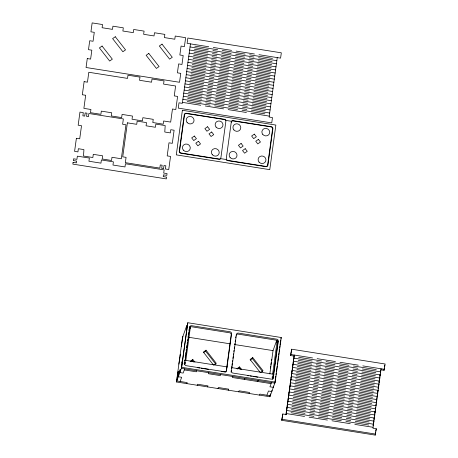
<?xml version="1.0" encoding="UTF-8"?>
<svg xmlns="http://www.w3.org/2000/svg" width="458" height="458" viewBox="0 0 458 458"><rect width="100%" height="100%" fill="white"/><g stroke="black" fill="none" stroke-linecap="round" stroke-linejoin="round"><path stroke-width="0.69" d="M190.465 43.871L182.336 103.331L178.998 102.804L178.271 108.111L271.743 122.899L272.47 117.586L269.132 117.059L277.256 57.599M275.292 379.596L274.811 383.134L181.339 368.352L187.803 322.735L281.275 337.517L275.178 382.115L269.905 396.754L176.433 381.972L182.53 337.38L186.818 325.461L186.383 328.644L186.996 326.943M182.897 336.355L181.311 346.3M176.433 381.972L181.706 367.333L187.803 322.735M184.385 364.156L184.62 362.438M184.774 361.299L184.929 360.154M185.244 357.87L185.553 355.58M185.713 354.44L186.022 352.15M186.183 351.011L186.417 349.294M186.646 347.582L186.961 345.292M187.116 344.153L187.351 342.435M187.585 340.723L187.74 339.578M188.055 337.294L188.209 336.149M188.444 334.437L188.679 332.72M188.994 330.436L189.148 329.291M189.812 328.535L190.07 326.623M185.593 362.158L185.353 363.927L184.019 363.715M185.839 360.383L190.333 327.47L189.927 328.604M231.044 372.119L231.279 370.402M231.513 368.69L231.822 366.4M231.977 365.261L232.212 363.543M232.446 361.831L232.607 360.686M232.916 358.402L233.151 356.685M233.385 354.973L233.54 353.828M233.855 351.544L234.009 350.399M234.244 348.687L234.479 346.969M234.794 344.685L234.948 343.54M235.183 341.828L235.418 340.111M235.727 337.827L235.887 336.682M270.415 368.1L270.695 366.039M270.878 364.671L271.165 362.61M269.842 373.94L273.031 350.61L276.724 340.357M276.867 340.351L276.517 342.899L277.13 341.199L278.464 341.41M272.63 374.112L277.13 341.199M269.905 396.754L270.186 394.699M270.535 393.823L270.272 395.735L259.886 394.092L259.52 395.117M271.96 390.262L271.789 391.533L268.445 391.006L266.934 395.208M273.472 386.06L273.3 387.336L269.962 386.81L271.474 382.607M275.487 378.182L275.779 376.058M275.974 374.638L276.163 373.224M276.357 371.81L277.13 366.148M277.313 364.837L277.6 362.736M277.788 361.333L278.487 356.238M278.653 355.03L278.968 352.694M279.128 351.532L279.414 349.431M279.609 348.028L279.895 345.927M280.033 344.908L280.325 342.784M280.519 341.37L280.714 339.956M381.085 368.782L372.961 428.241L376.299 428.768L375.205 435.1L281.733 420.318L282.826 413.986L286.164 414.513L294.288 355.053L285.889 414.828M293.921 356.078L290.584 355.545L291.677 349.219L385.149 364.001L384.056 370.333L380.718 369.801M281.733 420.318L282.826 413.986M290.584 355.545L291.677 349.219M373.075 425.722L373.751 420.77M373.946 419.351L374.238 417.227M374.426 415.812L374.718 413.689M374.913 412.274L375.108 410.86M375.302 409.441L375.589 407.317M375.783 405.903L376.075 403.779M376.27 402.364L376.556 400.24M376.751 398.826L376.945 397.407M377.14 395.993L377.426 393.869M377.621 392.454L377.913 390.33M378.108 388.916L378.297 387.497M378.491 386.083L378.783 383.959M378.978 382.545L379.264 380.421M379.459 379.006L379.751 376.882M379.945 375.463L380.14 374.049M380.329 372.635L380.621 370.511M375.205 435.1L375.566 432.444M375.749 431.121L376.299 428.768M384.056 370.333L384.331 368.341M384.508 367.013L384.783 365.02M180.091 355.213L180.458 354.194L178.872 364.133M177.652 373.052L178.019 372.033L176.799 380.953L187.185 382.596L186.818 383.615M177.962 372.457L178.328 371.438L177.235 377.764M182.496 359.856L181.889 362.65L182.255 361.625M182.015 363.394L181.402 366.188L181.774 365.169M180.137 381.48L181.654 377.278L178.311 376.751L178.746 373.568L180.263 369.366L179.828 372.554L183.166 373.081L184.677 368.879M190.849 361.648L192.446 360.52L192.818 359.496L194.953 362.232M196.694 370.78L196.327 371.804L184.311 369.904M203.524 352.723L205.653 351.217L206.026 350.198L216.285 363.326L213.617 365.203M197.203 385.258L197.575 384.239L207.961 385.882L207.589 386.901M208.711 372.68L208.344 373.705L220.361 375.606L220.727 374.581M217.979 388.544L218.346 387.52L228.731 389.163L228.365 390.187M232.75 376.482L232.378 377.507L271.102 383.627M237.582 369.039L239.185 367.911L239.551 366.887L241.692 369.623M238.75 391.83L239.116 390.806L249.501 392.449L249.135 393.474M244.4 379.407L244.767 378.382M250.257 360.114L252.392 358.608L252.759 357.589L263.024 370.717L260.356 372.594L250.091 359.467L252.759 357.589M257.751 381.52L258.117 380.495M271.445 360.555L271.812 359.53M280.903 338.542L281.275 337.517M293.504 359.152L293.87 358.133L312.144 361.024M293.08 362.232L293.446 361.213L311.721 364.104M292.662 365.312L293.028 364.293L311.303 367.179M292.238 368.392L292.605 367.373L310.879 370.259M291.82 371.472L292.187 370.448L310.461 373.339M291.397 374.552L291.763 373.528L310.037 376.419M290.973 377.632L291.345 376.608L309.614 379.499M290.555 380.707L290.922 379.688L309.196 382.579M290.132 383.787L290.504 382.768L308.772 385.659M289.714 386.867L290.08 385.848L308.354 388.733M289.29 389.947L289.662 388.922L307.931 391.813M288.872 393.027L289.238 392.002L307.513 394.893M288.448 396.107L288.821 395.082L307.089 397.973M288.03 399.181L288.397 398.162L306.671 401.053M287.607 402.261L287.979 401.242L306.247 404.133M287.189 405.341L287.555 404.322L305.83 407.214M286.765 408.421L287.137 407.402L305.406 410.288M286.347 411.502L286.714 410.477L304.988 413.368M285.924 414.582L286.296 413.557L304.564 416.448M380.295 372.881L380.667 371.862L362.392 368.971M379.877 375.961L380.243 374.942L361.969 372.051M379.453 379.041L379.825 378.016L361.551 375.131M379.035 382.121L379.401 381.096L361.127 378.205M378.611 385.201L378.984 384.176L360.709 381.285M378.194 388.275L378.56 387.256L360.286 384.365M377.77 391.355L378.142 390.336L359.868 387.445M377.352 394.435L377.718 393.416L359.444 390.525M375.245 409.83L375.617 408.811L357.343 405.92M374.827 412.91L375.194 411.891L356.919 409M374.404 415.99L374.776 414.971L356.501 412.08M373.986 419.07L374.352 418.051L356.078 415.16M373.562 422.15L373.928 421.125L355.66 418.24M373.144 425.23L373.51 424.205L355.236 421.314M190.144 361.373L192.818 359.496M206.026 350.198L203.358 352.076L213.193 364.654M236.883 368.764L239.551 366.887M208.734 46.762L187.122 43.344L187.849 38.037L281.321 52.819L280.594 58.126L258.988 54.708M213.302 47.483L231.576 50.374M236.145 51.096L254.419 53.987M194.822 46.132L217.659 49.745M222.227 50.472L245.07 54.084M249.639 54.805L272.481 58.418M190.041 46.951L208.316 49.842M212.884 50.563L231.153 53.454M235.721 54.176L253.995 57.067M258.564 57.788L276.838 60.679M194.398 49.212L217.241 52.825M221.809 53.546L244.652 57.158M249.215 57.885L272.058 61.498M189.623 50.031L207.892 52.922M212.46 53.643L230.735 56.534M235.303 57.256L253.577 60.147M258.146 60.868L276.414 63.759M193.98 52.292L216.817 55.905M221.386 56.626L244.229 60.238M248.797 60.96L271.64 64.572M189.2 53.111L207.474 56.002M212.043 56.723L230.311 59.614M234.88 60.336L253.154 63.227M257.722 63.948L275.997 66.839M193.557 55.372L216.399 58.985M220.968 59.706L243.811 63.319M248.373 64.04L271.216 67.652M188.776 56.191L207.05 59.076M211.619 59.803L229.893 62.689M234.462 63.416L252.736 66.301M257.304 67.028L275.573 69.914M193.139 58.452L215.976 62.065M220.544 62.786L243.387 66.399M247.955 67.12L270.798 70.732M188.358 59.271L206.632 62.156M211.201 62.883L229.469 65.769M234.038 66.496L252.312 69.381M256.881 70.108L275.155 72.994M192.715 61.532L215.558 65.145M220.126 65.866L242.963 69.479M247.532 70.2L270.375 73.812M187.935 62.345L206.209 65.236M210.777 65.958L229.052 68.849M233.62 69.57L251.894 72.461M256.463 73.183L274.731 76.074M192.297 64.612L215.134 68.219M219.703 68.946L242.545 72.559M247.114 73.28L269.957 76.892M187.517 65.425L205.791 68.316M210.359 69.038L228.628 71.929M233.196 72.65L251.471 75.541M256.039 76.263L274.313 79.154M191.873 67.687L214.716 71.299M219.285 72.026L242.122 75.639M246.69 76.36L269.533 79.973M187.093 68.505L205.367 71.396M209.936 72.118L228.21 75.009M232.779 75.73L251.053 78.621M255.621 79.343L273.89 82.234M191.455 70.767L214.292 74.379M218.861 75.101L241.704 78.713M246.272 79.44L269.115 83.053M186.675 71.585L204.949 74.477M209.518 75.198L227.786 78.089M232.355 78.81L250.629 81.701M255.198 82.423L273.472 85.314M191.032 73.847L213.875 77.459M218.443 78.181L241.28 81.793M245.849 82.514L268.691 86.127M186.251 74.665L204.526 77.557M209.094 78.278L227.368 81.169M231.937 81.89L250.211 84.782M254.78 85.503L273.048 88.394M190.614 76.927L213.451 80.539M218.019 81.261L240.862 84.873M245.431 85.594L268.274 89.207M185.834 77.746L204.108 80.631M208.676 81.358L226.945 84.243M231.513 84.97L249.787 87.856M254.356 88.583L272.63 91.468M190.19 80.007L213.033 83.619M217.602 84.341L240.439 87.953M245.007 88.675L267.85 92.287M185.41 80.82L203.684 83.711M208.253 84.432L226.527 87.323M231.095 88.045L249.37 90.936M253.932 91.657L272.207 94.548M189.772 83.087L212.609 86.699M217.178 87.421L240.021 91.033M244.589 91.755L267.432 95.367M184.992 83.9L203.266 86.791M207.835 87.512L226.103 90.403M230.672 91.125L248.946 94.016M253.514 94.737L271.789 97.628M189.349 86.161L212.191 89.774M216.76 90.501L239.597 94.113M244.166 94.835L267.008 98.447M184.568 86.98L202.842 89.871M207.411 90.592L225.685 93.484M230.254 94.205L248.528 97.096M253.091 97.817L271.365 100.708M188.931 89.241L211.768 92.854M216.336 93.581L239.179 97.193M243.748 97.915L266.59 101.527M184.15 90.06L202.425 92.951M206.993 93.672L225.262 96.564M229.83 97.285L248.104 100.176M252.673 100.897L270.947 103.789M188.507 92.321L211.35 95.934M215.918 96.655L238.755 100.268M243.324 100.995L266.167 104.607M183.727 93.14L202.001 96.031M206.569 96.752L224.844 99.644M229.412 100.365L247.686 103.256M252.249 103.977L270.523 106.869M188.089 95.401L210.926 99.014M215.495 99.735L238.337 103.348M242.906 104.069L265.749 107.682M183.309 96.22L201.583 99.111M206.152 99.833L224.42 102.724M228.989 103.445L247.263 106.336M251.831 107.058L270.106 109.949M187.666 98.481L210.508 102.094M215.077 102.815L237.914 106.428M242.482 107.149L265.325 110.762M182.885 99.3L201.159 102.186M205.728 102.913L224.002 105.798M228.571 106.525L246.839 109.41M251.408 110.138L269.682 113.023M187.248 101.562L210.085 105.174M214.653 105.895L237.496 109.508M242.064 110.229L264.901 113.842M182.467 102.374L200.741 105.266M205.31 105.987L223.578 108.878M228.147 109.599L246.421 112.491M250.99 113.212L269.264 116.103M189.057 337.328L229.985 343.803M234.925 344.588L273.031 350.61M290.95 354.526L312.562 357.944M317.131 358.666L335.405 361.557M339.973 362.278L358.242 365.169M362.81 365.89L384.422 369.308M298.645 357.314L321.487 360.927M326.056 361.648L348.899 365.261M353.467 365.988L376.304 369.6M316.707 361.746L334.981 364.637M339.55 365.358L357.824 368.249M298.227 360.394L321.069 364.007M325.638 364.728L348.475 368.341M353.044 369.062L375.886 372.675M316.289 364.826L334.563 367.717M339.132 368.438L357.4 371.329M297.803 363.475L320.646 367.087M325.214 367.808L348.057 371.421M352.626 372.142L375.463 375.755M315.865 367.906L334.14 370.791M338.708 371.518L356.982 374.404M297.385 366.555L320.228 370.167M324.796 370.888L347.633 374.501M352.202 375.222L375.045 378.835M315.447 370.986L333.722 373.871M338.29 374.598L356.559 377.484M296.961 369.635L319.804 373.247M324.373 373.968L347.216 377.581M351.784 378.302L374.621 381.915M315.024 374.06L333.298 376.951M337.867 377.673L356.141 380.564M296.544 372.709L319.386 376.321M323.955 377.049L346.792 380.661M351.36 381.382L374.203 384.995M314.606 377.14L332.88 380.031M337.449 380.753L355.717 383.644M296.12 375.789L318.963 379.401M323.531 380.129L346.374 383.741M350.942 384.462L373.78 388.075M314.182 380.22L332.456 383.111M337.025 383.833L355.299 386.724M184.5 360.177L227.477 366.973M231.696 367.637L273.97 374.323M295.702 378.869L318.545 382.482M323.113 383.203L345.95 386.815M350.519 387.542L373.362 391.155M273.724 376.092L272.39 375.881L272.149 377.65L273.483 377.861M313.764 383.3L332.039 386.191M336.607 386.913L354.876 389.804M295.278 381.949L318.121 385.562M322.69 386.283L345.532 389.895M350.101 390.617L372.938 394.229M197.799 367.7L199.803 368.02M201.136 368.226L202.47 368.438M203.804 368.65L208.482 369.388M221.162 371.398L225.84 372.136M247.309 375.531L248.717 375.755M250.12 375.978L251.528 376.201M252.931 376.419L257.848 377.197M313.341 386.38L331.615 389.271M336.183 389.993L354.458 392.884M359.026 393.605L377.3 396.496M294.86 385.029L317.703 388.642M322.272 389.363L345.109 392.975M349.677 393.697L372.52 397.309M181.706 367.333L275.178 382.115M312.923 389.46L331.197 392.346M335.766 393.073L354.034 395.958M358.603 396.685L376.877 399.571M294.437 388.109L317.28 391.722M321.848 392.443L344.691 396.055M349.259 396.777L372.096 400.389M312.499 392.535L330.773 395.426M335.342 396.147L353.616 399.038M358.185 399.76L376.459 402.651M294.019 391.189L316.862 394.802M321.43 395.523L344.267 399.136M348.836 399.857L371.678 403.469M312.081 395.615L330.355 398.506M334.924 399.227L353.192 402.118M357.761 402.84L376.035 405.731M293.595 394.264L316.438 397.876M321.006 398.603L343.849 402.216M348.418 402.937L371.255 406.549M311.658 398.695L329.932 401.586M334.5 402.307L352.775 405.198M293.177 397.344L316.02 400.956M320.583 401.683L343.426 405.29M347.994 406.017L370.837 409.629M311.24 401.775L329.514 404.666M334.082 405.387L352.351 408.278M292.754 400.424L315.596 404.036M320.165 404.757L343.008 408.37M347.576 409.097L370.413 412.71M310.816 404.855L329.09 407.746M333.659 408.467L351.933 411.358M292.336 403.504L315.178 407.116M319.741 407.838L342.584 411.45M347.153 412.171L369.995 415.784M310.398 407.935L328.672 410.826M333.241 411.547L351.509 414.438M291.912 406.584L314.755 410.196M319.323 410.918L342.166 414.53M346.735 415.251L369.572 418.864M309.974 411.015L328.249 413.9M332.817 414.627L351.091 417.513M291.494 409.664L314.337 413.276M318.9 413.998L341.742 417.61M346.311 418.331L369.154 421.944M309.556 414.089L327.831 416.98M332.399 417.702L350.668 420.593M291.07 412.744L313.913 416.356M318.482 417.078L341.325 420.69M345.893 421.412L368.73 425.024M309.133 417.169L327.407 420.06M331.976 420.782L350.25 423.673M354.818 424.394L373.087 427.285M282.099 419.293L375.571 434.081M252.392 358.608L262.657 371.736M239.185 367.911L240.416 369.486M205.653 351.217L215.918 364.345M192.446 360.52L193.677 362.095M272.63 379.493A1.803 1.712 19.8 0 0 272.939 378.743L277.937 342.166A1.803 1.712 19.8 0 0 276.392 340.185L238.051 334.122A1.803 1.712 19.8 0 0 236.11 335.233M226.132 371.656A1.803 1.712 19.8 0 0 226.2 371.352L231.198 334.775A1.803 1.712 19.8 0 0 229.653 332.794L191.318 326.731A1.803 1.712 19.8 0 0 189.377 327.842M73.091 162.35L72.851 164.119L166.323 178.901L166.563 177.131L163.225 176.605L163.466 174.836L166.809 175.362L167.05 173.593L163.712 173.067L164.147 169.878L125.423 163.758L124.988 166.941L112.966 165.04L113.401 161.857L101.384 159.956L100.949 163.14L88.932 161.239L89.367 158.056L77.35 156.155L76.915 159.338L73.578 158.811L73.332 160.581L76.675 161.107L76.429 162.876L73.091 162.35M76.383 138.282L74.591 151.375L77.929 151.907L78.364 148.718L83.928 149.6L83.505 156.041L92.854 157.518L93.289 154.335L102.632 155.812L102.197 158.995L111.546 160.477L111.981 157.289L121.33 158.771L125.973 124.794L122.635 124.261L123.357 118.954L88.863 113.498L88.428 116.687L86.573 116.389L87.009 113.206L85.154 112.914L84.719 116.097L82.864 115.805L83.299 112.616L79.961 112.09L78.169 125.189L81.513 125.715L79.721 138.808L76.383 138.282M84.123 81.65L82.331 94.749L85.669 95.275L83.883 108.374L90.93 109.485L90.495 112.674L100.88 114.317L101.315 111.128L111.7 112.771L111.265 115.954L121.651 117.597L122.086 114.414L132.471 116.057L132.036 119.24L142.421 120.883L142.856 117.7L153.241 119.343L152.806 122.526L163.191 124.17L163.626 120.986L170.674 122.097L172.466 109.004L175.803 109.531L177.595 96.438L174.258 95.905L175.609 85.995L163.592 84.095L164.027 80.911L152.01 79.011L151.575 82.194L139.558 80.293L139.993 77.11L127.977 75.209L127.536 78.392L88.812 72.272L87.461 82.182L84.123 81.65M87.278 58.578L86.058 67.498L179.53 82.28L180.75 73.36L177.412 72.833L178.631 63.914L181.969 64.441L183.189 55.521L179.845 54.994L181.065 46.075L184.402 46.602L185.622 37.682L175.237 36.039L174.801 39.228L164.416 37.585L164.851 34.396L154.466 32.753L154.031 35.942L143.646 34.298L144.081 31.115L133.696 29.472L133.261 32.655L122.876 31.012L123.311 27.829L112.926 26.186L112.491 29.369L102.1 27.726L102.535 24.543L92.15 22.9L90.93 31.82L94.274 32.346L93.054 41.266L89.711 40.739L88.497 49.659L91.835 50.185L90.615 59.105L87.278 58.578M127.376 122.841L122.733 156.819L126.07 157.352L125.343 162.659L159.842 168.115L160.277 164.926L162.132 165.224L161.697 168.407L163.552 168.699L163.987 165.515L165.842 165.807L165.401 168.996L168.744 169.523L170.531 156.424L167.193 155.897L168.985 142.804L172.322 143.331L174.109 130.238L170.771 129.706L170.336 132.894L164.771 132.013L165.201 125.572L155.852 124.095L155.417 127.278L146.068 125.801L146.503 122.612L137.16 121.135L136.724 124.324L127.376 122.841M182.387 110.275L176.296 154.873L269.768 169.655L275.859 125.063L182.387 110.275M184.259 114.666L179.261 151.249A1.803 1.712 19.8 0 0 180.813 153.23L219.147 159.292A1.803 1.712 19.8 0 0 220.825 158.663L226.109 159.499A1.803 1.712 19.8 0 0 227.546 160.621L265.88 166.683A1.803 1.712 19.8 0 0 267.896 165.264L272.894 128.687A1.803 1.712 19.8 0 0 271.348 126.706L233.007 120.643A1.803 1.712 19.8 0 0 231.33 121.273L226.046 120.437A1.803 1.712 19.8 0 0 224.609 119.315L186.274 113.252A1.803 1.712 19.8 0 0 184.259 114.666M184.505 114.975L179.576 151.026A1.803 1.712 19.8 0 0 181.122 153.006L218.901 158.983A1.803 1.712 19.8 0 0 220.916 157.563L225.84 121.519A1.803 1.712 19.8 0 0 224.294 119.538L186.515 113.561A1.803 1.712 19.8 0 0 184.505 114.975M189.675 327.126L184.671 363.704A1.803 1.712 19.8 0 0 186.223 365.684L224.557 371.747A1.803 1.712 19.8 0 0 226.567 370.333L231.571 333.75A1.803 1.712 19.8 0 0 230.019 331.769L191.684 325.707A1.803 1.712 19.8 0 0 189.675 327.126M231.238 122.372L226.315 158.416A1.803 1.712 19.8 0 0 227.861 160.397L265.64 166.374A1.803 1.712 19.8 0 0 267.649 164.954L272.579 128.91A1.803 1.712 19.8 0 0 271.033 126.929L233.254 120.952A1.803 1.712 19.8 0 0 231.238 122.372M236.408 334.517L231.41 371.095A1.803 1.712 19.8 0 0 232.956 373.075L271.291 379.138A1.803 1.712 19.8 0 0 273.306 377.724L278.304 341.141A1.803 1.712 19.8 0 0 276.758 339.166L238.423 333.098A1.803 1.712 19.8 0 0 236.408 334.517M102.071 46.04L99.403 47.918L109.668 61.046L112.336 59.168L102.071 46.04M115.279 36.737L112.611 38.621L122.876 51.748L125.544 49.87L115.279 36.737M148.804 53.431L146.136 55.309L156.401 68.437L159.069 66.559L148.804 53.431M162.018 44.128L159.344 46.012L169.609 59.139L172.277 57.261L162.018 44.128M194.358 136.043L191.69 137.921L193.745 140.549L196.413 138.671L194.358 136.043M207.566 126.74L204.898 128.624L206.953 131.246L209.621 129.368L207.566 126.74M198.469 141.293L195.795 143.177L197.85 145.799L200.518 143.921L198.469 141.293M211.676 131.996L209.008 133.873L211.058 136.501L213.726 134.618L211.676 131.996M241.097 143.434L238.429 145.312L240.479 147.94L243.152 146.062L241.097 143.434M254.304 134.137L251.637 136.015L253.686 138.637L256.36 136.759L254.304 134.137M245.202 148.684L242.534 150.567L244.589 153.19L247.257 151.312L245.202 148.684M258.409 139.387L255.741 141.264L257.797 143.892L260.465 142.009L258.409 139.387M262.806 134.48A3.95 3.744 19.8 0 0 269.504 133.536A3.95 3.744 19.8 0 0 265.102 128.417A3.95 3.744 19.8 0 0 262.806 134.48M216.073 127.089A3.95 3.744 19.8 0 0 222.765 126.145A3.95 3.744 19.8 0 0 218.369 121.026A3.95 3.744 19.8 0 0 216.073 127.089M259.033 162.098A3.95 3.744 19.8 0 0 265.726 161.153A3.95 3.744 19.8 0 0 261.329 156.035A3.95 3.744 19.8 0 0 259.033 162.098M212.3 154.707A3.95 3.744 19.8 0 0 218.993 153.762A3.95 3.744 19.8 0 0 214.59 148.644A3.95 3.744 19.8 0 0 212.3 154.707M233.866 129.9A3.95 3.744 19.8 0 0 240.559 128.956A3.95 3.744 19.8 0 0 236.162 123.837A3.95 3.744 19.8 0 0 233.866 129.9M187.127 122.509A3.95 3.744 19.8 0 0 193.826 121.565A3.95 3.744 19.8 0 0 189.423 116.447A3.95 3.744 19.8 0 0 187.127 122.509M230.093 157.518A3.95 3.744 19.8 0 0 236.786 156.573A3.95 3.744 19.8 0 0 232.383 151.455A3.95 3.744 19.8 0 0 230.093 157.518M183.355 150.127A3.95 3.744 19.8 0 0 190.047 149.182A3.95 3.744 19.8 0 0 185.65 144.064A3.95 3.744 19.8 0 0 183.355 150.127"/></g></svg>
